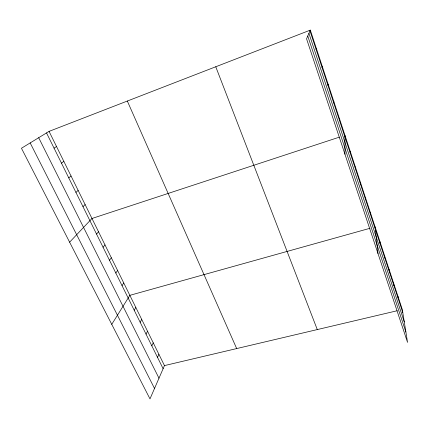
<?xml version="1.0" encoding="UTF-8"?>
<svg xmlns="http://www.w3.org/2000/svg" width="429" height="429" viewBox="0 0 429 429"><rect width="100%" height="100%" fill="white"/><g stroke="black" fill="none" stroke-linecap="round" stroke-linejoin="round"><path stroke-width="0.64" d="M344.954 154.242L344.959 135.312M339.403 120.179L339.452 118.592M333.741 102.998L333.848 101.56M327.976 85.489L328.137 84.207M322.093 67.643L322.313 66.516M316.098 49.448L316.377 48.488M49.062 131.376L164.463 365.594L149.984 398.89L21.45 148.257L49.062 131.376L310.328 30.11L402.305 309.534L407.55 342.406L306.553 38.798L310.328 30.11M157.502 357.336L158.902 354.306M151.807 345.822L153.26 342.857M146.032 334.137L147.533 331.236M140.165 322.276L141.726 319.444M134.213 310.242L135.827 307.48M111.755 324.345L129.848 295.34L370.023 228.276M122.034 285.617L123.772 283.011M115.809 273.026L117.605 270.495M109.486 260.242L111.347 257.791M103.062 247.254L104.992 244.889M96.541 234.068L98.536 231.789M69.616 242.181L91.978 218.484L339.275 137.178M82.979 206.644L85.119 204.558M75.933 192.39L78.142 190.401M68.763 177.896L71.053 176.008M61.476 163.154L63.846 161.379M54.065 148.166L56.515 146.504M164.463 365.594L397.2 310.741M30.18 142.921L154.52 388.454M38.69 137.714L158.982 378.196M46.525 132.926L163.117 368.688M127.322 101.04L236.685 348.573M215.76 66.763L317.283 329.574M308.923 33.344L404.279 321.895M307.759 36.025L405.893 332.03M309.985 30.899L402.788 312.559M397.951 296.316L398.402 299.254M393.532 282.883L393.945 285.73M389.033 269.224L389.414 271.975M384.464 255.341L384.808 257.995M379.815 241.221L380.121 243.774M375.091 226.861L378.003 253.582M370.286 212.258L370.511 214.597M365.395 197.399L365.578 199.624M360.419 182.282L360.558 184.39M355.357 166.902L355.448 168.887M350.203 151.244L350.252 153.105"/></g></svg>
